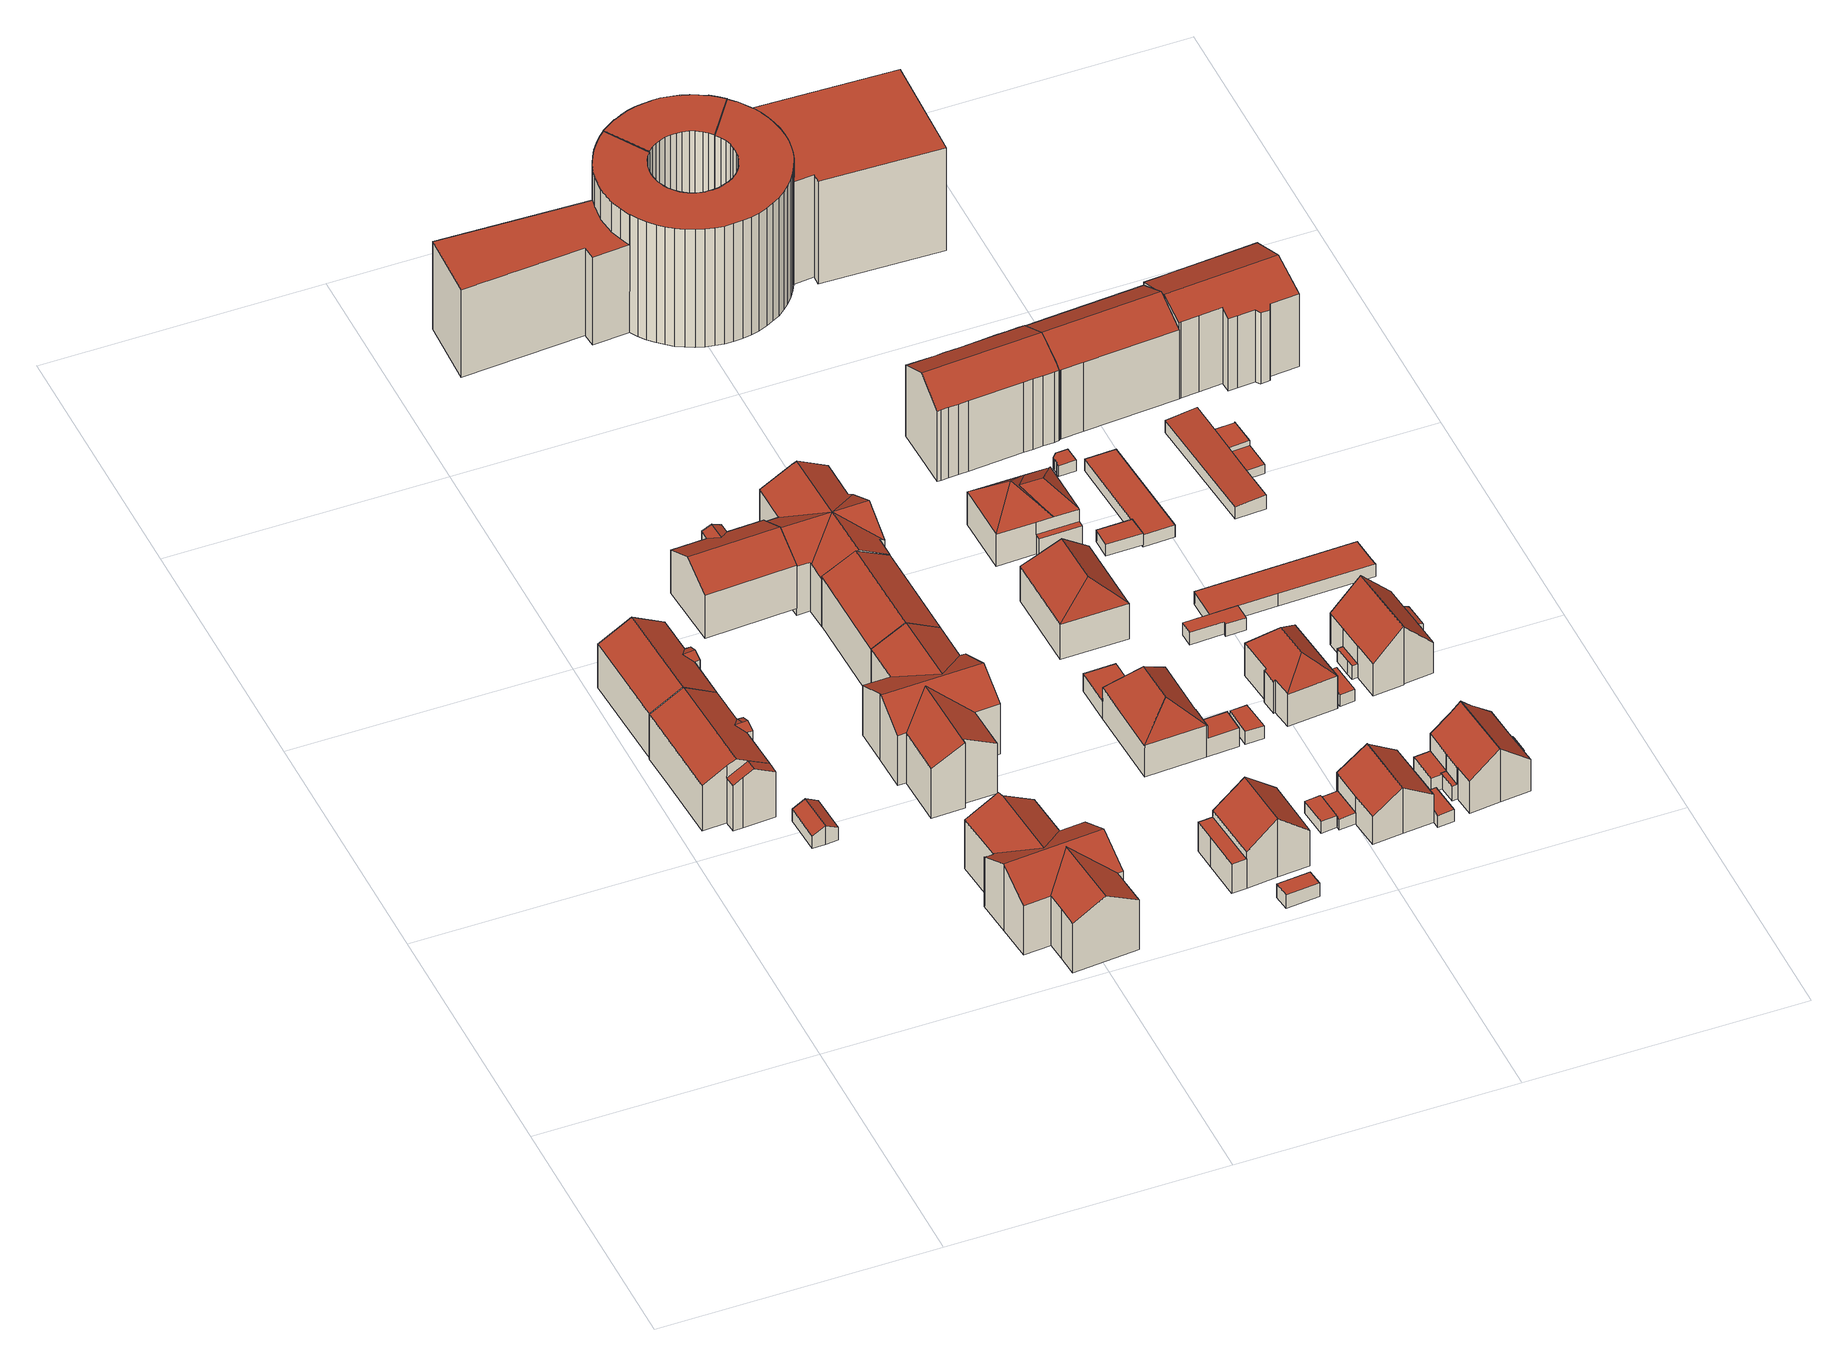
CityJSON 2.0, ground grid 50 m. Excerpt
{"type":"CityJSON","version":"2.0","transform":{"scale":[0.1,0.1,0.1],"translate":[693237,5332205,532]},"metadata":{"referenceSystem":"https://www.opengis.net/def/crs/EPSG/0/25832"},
"CityObjects":{
"building1":{"type":"Building","attributes":{"Gemeindeschluessel":"09162000","HoeheDach":"547.750","HoeheGrund":"534.750","Methode":"2000","NiedrigsteTraufeDesGebaeudes":"544.424","Geometrietyp2DReferenz":"3000","function":"31001_1000","roofType":"3100","measuredHeight":13,"storeysAboveGround":3},"geometry":[{"type":"MultiSurface","lod":"2","boundaries":[[[0,1,2,3,4]],[[5,6,2,1,7]],[[8,9,6,5]],[[6,9,10,3,2]],[[11,12,13,14]],[[15,16,11,14,8,5,7,1,0,17,18,19]],[[20,21,22,23]],[[24,13,12,25,26]],[[25,27,28,26]],[[29,30,20,23,31]],[[28,31,23,22,4,3,10]],[[31,15,19,29]],[[17,0,4,22]],[[28,10,9,24,26]],[[20,30,32,21]],[[8,14,13,24,9]],[[11,16,27,25,12]],[[16,15,31,28,27]],[[18,17,22,21,32]],[[19,18,32,30,29]]],"semantics":{"surfaces":[{"type":"WallSurface"},{"type":"RoofSurface"},{"type":"GroundSurface"}],"values":[0,0,0,1,0,2,1,1,1,1,1,0,0,0,1,0,0,0,0,0]}}]},
"building2":{"type":"Building","attributes":{"Gemeindeschluessel":"09162000","HoeheDach":"547.780","HoeheGrund":"535.220","Methode":"2000","NiedrigsteTraufeDesGebaeudes":"544.365","Geometrietyp2DReferenz":"3000","function":"31001_1000","roofType":"3100","measuredHeight":12.56,"storeysAboveGround":3},"geometry":[{"type":"MultiSurface","lod":"2","boundaries":[[[33,34,35,36]],[[37,38,33,36,39]],[[40,38,37,41,42]],[[43,44,45,46,34,33,38,40]],[[45,44,4,3,2]],[[47,48,42,41]],[[34,46,49,50,35]],[[47,41,37,39]],[[44,43,48,4]],[[46,45,2,49]],[[48,47,39,36,35,50,3,4]],[[48,43,40,42]],[[2,3,50,49]]],"semantics":{"surfaces":[{"type":"WallSurface"},{"type":"GroundSurface"},{"type":"RoofSurface"}],"values":[0,0,0,1,0,2,0,2,0,0,2,0,2]}}]},
"building3":{"type":"Building","attributes":{"Gemeindeschluessel":"09162000","HoeheDach":"538.201","HoeheGrund":"534.300","Methode":"2000","NiedrigsteTraufeDesGebaeudes":"536.870","Geometrietyp2DReferenz":"3000","function":"31001_2000","roofType":"3100","measuredHeight":3.9},"geometry":[{"type":"MultiSurface","lod":"2","boundaries":[[[51,52,53,54]],[[55,56,57,58]],[[59,60,56,55]],[[58,61,51,54,59,55]],[[53,52,62,57]],[[58,57,62,61]],[[60,53,57,56]],[[54,53,60,59]],[[61,62,52,51]]],"semantics":{"surfaces":[{"type":"WallSurface"},{"type":"GroundSurface"},{"type":"RoofSurface"}],"values":[0,0,0,1,2,0,2,0,0]}}]},
"building4":{"type":"Building","attributes":{"Gemeindeschluessel":"09162000","HoeheDach":"548.150","HoeheGrund":"533.933","Methode":"2000","NiedrigsteTraufeDesGebaeudes":"544.215","Geometrietyp2DReferenz":"3000","function":"31001_1000","roofType":"3100","measuredHeight":14.22,"storeysAboveGround":3},"geometry":[{"type":"MultiSurface","lod":"2","boundaries":[[[63,64,65,66,67,68,69,70,71,72,73,74,75,76,77,78,79,80,81]],[[82,83,84,85,86,87,88,89,90]],[[74,73,87,86,91]],[[72,88,87,73]],[[71,89,88,72]],[[67,92,93,68]],[[66,94,92,67]],[[95,82,90,96,97,98,99,100]],[[85,101,102,91,86]],[[103,104,105,100,99]],[[104,65,64,63,105]],[[103,99,98,93,92,94]],[[84,78,77,106]],[[63,81,95,100,105]],[[69,68,93,98,97]],[[66,65,104,103,94]],[[80,82,95,81]],[[79,78,84,83]],[[69,97,96,70]],[[79,83,82,80]],[[74,91,102,75]],[[75,102,101,76]],[[85,84,106,101]],[[77,76,101,106]],[[71,70,96,90,89]]],"semantics":{"surfaces":[{"type":"GroundSurface"},{"type":"RoofSurface"},{"type":"WallSurface"}],"values":[0,1,2,2,2,2,2,1,1,1,2,1,2,2,2,2,2,2,2,2,2,2,1,2,2]}}]},
"building5":{"type":"Building","attributes":{"Gemeindeschluessel":"09162000","HoeheDach":"547.740","HoeheGrund":"535.220","Methode":"2000","NiedrigsteTraufeDesGebaeudes":"544.381","Geometrietyp2DReferenz":"3000","function":"31001_1000","roofType":"3100","measuredHeight":12.52,"storeysAboveGround":3},"geometry":[{"type":"MultiSurface","lod":"2","boundaries":[[[107,108,109,110]],[[111,112,113,114,115]],[[116,117,118,115,114]],[[119,120,117,116,121,122,123]],[[109,119,123,110]],[[116,114,113,121]],[[108,124,120,119,109]],[[125,107,110,123,122]],[[107,125,126,112,111,127,124,108]],[[113,112,126,121]],[[124,127,118,117,120]],[[126,125,122,121]],[[118,127,111,115]]],"semantics":{"surfaces":[{"type":"WallSurface"},{"type":"RoofSurface"},{"type":"GroundSurface"}],"values":[0,0,1,1,1,1,0,0,2,0,0,0,0]}}]},
"building6":{"type":"Building","attributes":{"Gemeindeschluessel":"09162000","HoeheDach":"548.040","HoeheGrund":"533.790","Methode":"2000","NiedrigsteTraufeDesGebaeudes":"544.400","Geometrietyp2DReferenz":"3000","function":"31001_1000","roofType":"3100","measuredHeight":14.25,"storeysAboveGround":3},"geometry":[{"type":"MultiSurface","lod":"2","boundaries":[[[128,129,130,131]],[[132,133,134,135]],[[130,136,137,138,139,140,131]],[[141,142,143,144,139,138]],[[134,145,146,137,136]],[[147,148,149,150]],[[151,148,147,152,153]],[[154,152,147,150]],[[155,146,145,156]],[[157,128,131,140,158]],[[159,160,151,153]],[[146,155,161,137]],[[144,159,154,150,162,158,140,139]],[[157,158,162,163]],[[130,129,132,135]],[[141,161,155,156,133,132,129,128,157,163,149,148,151,160,143,142]],[[149,163,162,150]],[[143,160,159,144]],[[156,145,134,133]],[[154,159,153,152]],[[134,136,130,135]],[[161,141,138,137]]],"semantics":{"surfaces":[{"type":"WallSurface"},{"type":"RoofSurface"},{"type":"GroundSurface"}],"values":[0,0,1,0,1,0,0,1,0,0,0,0,1,0,0,2,0,0,0,1,1,0]}}]},
"building7":{"type":"Building","attributes":{"Gemeindeschluessel":"09162000","HoeheDach":"547.640","HoeheGrund":"533.810","Methode":"2000","NiedrigsteTraufeDesGebaeudes":"544.349","Geometrietyp2DReferenz":"3000","function":"31001_1000","roofType":"3100","measuredHeight":13.83,"storeysAboveGround":3},"geometry":[{"type":"MultiSurface","lod":"2","boundaries":[[[151,153,164,165,148]],[[164,166,167,165]],[[168,169,151,148]],[[168,167,166,170,169]],[[169,170,153,151]],[[148,165,167,168]],[[153,170,166,164]]],"semantics":{"surfaces":[{"type":"WallSurface"},{"type":"RoofSurface"},{"type":"GroundSurface"}],"values":[0,1,2,0,0,0,1]}}]},
"building8":{"type":"Building","attributes":{"Gemeindeschluessel":"09162000","HoeheDach":"547.600","HoeheGrund":"533.657","Methode":"2000","NiedrigsteTraufeDesGebaeudes":"543.919","Geometrietyp2DReferenz":"3000","function":"31001_1000","roofType":"3100","measuredHeight":13.94,"storeysAboveGround":3},"geometry":[{"type":"MultiSurface","lod":"2","boundaries":[[[171,172,173,174,175,176,177,178,179,180,181,182,183,184]],[[184,183,185,186]],[[187,188,189,190,191]],[[192,187,193,194]],[[180,179,195,191,190]],[[187,191,195,196,197]],[[176,175,198,199,200]],[[201,172,171,202]],[[182,203,185,183]],[[196,178,177,204,197]],[[189,181,180,190]],[[185,203,188,187]],[[199,198,205,193,187]],[[193,205,174,173,194]],[[182,181,189,188,203]],[[198,175,174,205]],[[199,187,197,204,200]],[[192,201,202,206,187]],[[206,186,185,187]],[[171,184,186,206,202]],[[178,196,195,179]],[[204,177,176,200]],[[173,172,201,192,194]]],"semantics":{"surfaces":[{"type":"GroundSurface"},{"type":"WallSurface"},{"type":"RoofSurface"}],"values":[0,1,2,2,1,2,1,1,1,1,1,2,2,1,1,1,2,2,2,1,1,1,1]}}]},
"building9":{"type":"Building","attributes":{"Gemeindeschluessel":"09162000","HoeheDach":"536.603","HoeheGrund":"533.720","Methode":"1000","NiedrigsteTraufeDesGebaeudes":"536.603","Geometrietyp2DReferenz":"3000","function":"31001_2000","roofType":"1000","measuredHeight":2.88},"geometry":[{"type":"MultiSurface","lod":"2","boundaries":[[[207,208,209,210]],[[211,212,208,207]],[[213,211,207,210]],[[210,209,214,213]],[[209,208,212,214]],[[213,214,212,211]]],"semantics":{"surfaces":[{"type":"WallSurface"},{"type":"GroundSurface"},{"type":"RoofSurface"}],"values":[0,0,1,0,2,0]}}]},
"building10":{"type":"Building","attributes":{"Gemeindeschluessel":"09162000","HoeheDach":"546.208","HoeheGrund":"533.749","Methode":"2000","NiedrigsteTraufeDesGebaeudes":"540.000","Geometrietyp2DReferenz":"3000","function":"31001_1000","roofType":"3100","measuredHeight":12.46,"storeysAboveGround":3},"geometry":[{"type":"MultiSurface","lod":"2","boundaries":[[[215,216,217,218]],[[219,220,221,222]],[[222,221,223,224]],[[224,223,218,225]],[[221,220,215,218,223]],[[226,227,228,229]],[[230,231,227,226,232]],[[233,225,218,217,234]],[[235,215,220,219]],[[233,234,229,236]],[[236,229,228,237]],[[216,232,226,229,234,217]],[[237,228,227,231]],[[230,235,219,222,224,225,233,236,237,231]],[[230,232,216,215,235]]],"semantics":{"surfaces":[{"type":"WallSurface"},{"type":"RoofSurface"},{"type":"GroundSurface"}],"values":[0,0,0,0,1,1,0,0,0,0,0,1,0,2,0]}}]},
"building11":{"type":"Building","attributes":{"Gemeindeschluessel":"09162000","HoeheDach":"557.680","HoeheGrund":"532.610","Methode":"2000","NiedrigsteTraufeDesGebaeudes":"551.330","Geometrietyp2DReferenz":"3000","function":"31001_9998","roofType":"1000","measuredHeight":25.07,"storeysAboveGround":7},"geometry":[{"type":"MultiSurface","lod":"2","boundaries":[[[238,239,240,241]],[[242,243,244,245,246,247]],[[248,249,250,251]],[[252,253,254,255]],[[256,257,258,259,260,261,262,245,244,263]],[[264,265,266,267]],[[262,268,246,245]],[[269,270,271,272]],[[258,273,274,259]],[[275,276,277,278]],[[279,280,281,282]],[[283,267,266,273,258,257]],[[284,285,286,287]],[[288,289,290,291]],[[292,256,263,293]],[[294,295,253,252]],[[296,297,298,299]],[[300,301,302,303]],[[304,305,306,307]],[[308,309,310,311]],[[312,313,314,315]],[[316,317,305,304]],[[318,319,320,321]],[[322,323,297,296]],[[299,298,324,325]],[[326,327,249,248]],[[261,328,268,262]],[[329,330,331,332]],[[333,334,335,336]],[[337,338,339,340]],[[341,342,280,279]],[[336,335,343,344]],[[290,289,345,346]],[[347,348,349,350]],[[351,352,276,275]],[[353,354,338,337]],[[355,356,238,241]],[[325,324,357,358]],[[359,360,361,362]],[[291,290,346,363,294,252,255,359,362,364,329,332,365,366,367,368,318,321,326,248,251,369,284,287,264,267,283,292,293,243,242,370,341,279,282,371,353,337,340,351,275,278,372,373,374,355,241,240,375,269,272,300,303,333,336,344,347,350,376,377,316,304,307,378,379,380,322,296,299,325,358,381,382,312,315,383,308,311,384]],[[282,281,385,371]],[[377,386,317,316]],[[372,387,388,373]],[[373,388,389,374]],[[293,263,244,243]],[[363,390,295,294]],[[375,391,270,269]],[[315,314,392,383]],[[283,257,256,292]],[[321,320,327,326]],[[364,393,330,329]],[[378,394,395,379]],[[381,396,397,382]],[[346,345,390,363]],[[260,398,328,261]],[[370,399,342,341]],[[376,400,386,377]],[[278,277,387,372]],[[362,361,393,364]],[[340,339,352,351]],[[287,286,265,264]],[[307,306,394,378]],[[272,271,301,300]],[[371,385,354,353]],[[380,401,323,322]],[[242,247,399,370]],[[366,402,403,367]],[[383,392,309,308]],[[239,391,375,240]],[[288,404,310,309,392,314,313,397,396,357,324,298,297,323,401,395,394,306,305,317,386,400,349,348,343,335,334,302,301,271,270,391,239,238,356,389,388,387,277,276,352,339,338,354,385,281,280,342,399,247,246,268,328,398,274,273,266,265,286,285,405,250,249,327,320,319,406,403,402,407,331,330,393,361,360,254,253,295,390,345,289]],[[350,349,400,376]],[[358,357,396,381]],[[367,403,406,368]],[[404,288,291,384]],[[303,302,334,333]],[[374,389,356,355]],[[259,274,398,260]],[[382,397,313,312]],[[365,407,402,366]],[[332,331,407,365]],[[344,343,348,347]],[[311,310,404,384]],[[251,250,405,369]],[[255,254,360,359]],[[368,406,319,318]],[[379,395,401,380]],[[369,405,285,284]]],"semantics":{"surfaces":[{"type":"WallSurface"},{"type":"RoofSurface"},{"type":"GroundSurface"}],"values":[0,0,0,0,1,0,0,0,0,0,0,0,0,0,0,0,0,0,0,0,0,0,0,0,0,0,0,0,0,0,0,0,0,0,0,0,0,0,0,2,0,0,0,0,0,0,0,0,0,0,0,0,0,0,0,0,0,0,0,0,0,0,0,0,0,0,0,0,0,1,0,0,0,0,0,0,0,0,0,0,0,0,0,0,0,0,0]}}]},
"building12":{"type":"Building","attributes":{"Gemeindeschluessel":"09162000","HoeheDach":"545.750","HoeheGrund":"533.800","Methode":"1000","NiedrigsteTraufeDesGebaeudes":"537.510","Geometrietyp2DReferenz":"3000","function":"31001_9998","roofType":"3200","measuredHeight":11.95,"storeysAboveGround":2},"geometry":[{"type":"MultiSurface","lod":"2","boundaries":[[[408,409,410,411,412,413]],[[414,415,416,417,418,419]],[[420,421,422,423,424,425]],[[426,427,428,429]],[[414,419,430,431]],[[432,412,411,433]],[[414,431,434,426,429,435,436,421,420,415]],[[437,438,408,413]],[[433,428,427,432]],[[420,425,416,415]],[[435,410,409,436]],[[434,431,430,437,413]],[[424,423,418,417]],[[430,419,438,437]],[[426,434,413,412,432,427]],[[421,436,409,422]],[[419,418,423,422,409,408,438]],[[435,429,428,433,411,410]],[[416,425,424,417]]],"semantics":{"surfaces":[{"type":"RoofSurface"},{"type":"WallSurface"},{"type":"GroundSurface"}],"values":[0,1,1,1,1,1,2,0,0,1,1,1,1,0,1,1,0,1,0]}}]},
"building13":{"type":"Building","attributes":{"Gemeindeschluessel":"09162000","HoeheDach":"536.200","HoeheGrund":"533.726","Methode":"2000","NiedrigsteTraufeDesGebaeudes":"536.200","Geometrietyp2DReferenz":"3000","function":"31001_2000","roofType":"1000","measuredHeight":2.47,"storeysAboveGround":1},"geometry":[{"type":"MultiSurface","lod":"2","boundaries":[[[439,440,441,442,443]],[[444,439,443,445]],[[446,440,439,444]],[[445,443,442,447]],[[444,445,447,448,446]],[[447,442,441,448]],[[448,441,440,446]]],"semantics":{"surfaces":[{"type":"RoofSurface"},{"type":"WallSurface"},{"type":"GroundSurface"}],"values":[0,1,1,1,2,1,1]}}]},
"building14":{"type":"Building","attributes":{"Gemeindeschluessel":"09162000","HoeheDach":"546.940","HoeheGrund":"533.620","Methode":"2000","NiedrigsteTraufeDesGebaeudes":"540.945","Geometrietyp2DReferenz":"3000","function":"31001_1000","roofType":"3200","measuredHeight":13.32,"storeysAboveGround":2},"geometry":[{"type":"MultiSurface","lod":"2","boundaries":[[[449,450,451]],[[452,453,454,455]],[[456,451,457,458]],[[456,458,452,455]],[[450,459,457,451]],[[449,454,453,460,459,450]],[[459,460,457]],[[456,455,454,449,451]],[[452,458,457,460,453]]],"semantics":{"surfaces":[{"type":"RoofSurface"},{"type":"WallSurface"},{"type":"GroundSurface"}],"values":[0,1,1,2,0,0,0,1,1]}}]},
"building15":{"type":"Building","attributes":{"Gemeindeschluessel":"09162000","HoeheDach":"536.052","HoeheGrund":"533.780","Methode":"1000","NiedrigsteTraufeDesGebaeudes":"536.052","Geometrietyp2DReferenz":"3000","function":"31001_2000","roofType":"1000","measuredHeight":2.27,"storeysAboveGround":1},"geometry":[{"type":"MultiSurface","lod":"2","boundaries":[[[461,462,463,464,465]],[[466,461,465,467]],[[468,464,463,469]],[[467,468,469,470,466]],[[467,465,464,468]],[[469,463,462,470]],[[470,462,461,466]]],"semantics":{"surfaces":[{"type":"RoofSurface"},{"type":"WallSurface"},{"type":"GroundSurface"}],"values":[0,1,1,2,1,1,1]}}]},
"building16":{"type":"Building","attributes":{"Gemeindeschluessel":"09162000","HoeheDach":"536.457","HoeheGrund":"533.810","Methode":"1000","NiedrigsteTraufeDesGebaeudes":"536.457","Geometrietyp2DReferenz":"3000","function":"31001_2000","roofType":"1000","measuredHeight":2.65},"geometry":[{"type":"MultiSurface","lod":"2","boundaries":[[[471,472,473,474]],[[472,471,475,476]],[[475,471,474,477]],[[472,476,478,473]],[[478,477,474,473]],[[476,475,477,478]]],"semantics":{"surfaces":[{"type":"WallSurface"},{"type":"RoofSurface"},{"type":"GroundSurface"}],"values":[0,1,0,0,2,0]}}]},
"building17":{"type":"Building","attributes":{"Gemeindeschluessel":"09162000","HoeheDach":"543.555","HoeheGrund":"533.780","Methode":"1000","NiedrigsteTraufeDesGebaeudes":"539.681","Geometrietyp2DReferenz":"3000","function":"31001_1000","roofType":"2100","measuredHeight":9.78,"storeysAboveGround":2},"geometry":[{"type":"MultiSurface","lod":"2","boundaries":[[[479,480,481,469]],[[482,483,484,485]],[[482,485,486,479,469,468]],[[468,487,483,482]],[[486,488,480,479]],[[485,484,488,486]],[[487,481,480,488,484,483]],[[469,481,487,468]]],"semantics":{"surfaces":[{"type":"WallSurface"},{"type":"GroundSurface"},{"type":"RoofSurface"}],"values":[0,0,1,0,0,0,2,0]}}]},
"building18":{"type":"Building","attributes":{"Gemeindeschluessel":"09162000","HoeheDach":"545.460","HoeheGrund":"533.570","Methode":"2000","NiedrigsteTraufeDesGebaeudes":"537.860","Geometrietyp2DReferenz":"3000","function":"31001_9998","roofType":"3500","measuredHeight":11.89,"storeysAboveGround":2},"geometry":[{"type":"MultiSurface","lod":"2","boundaries":[[[489,490,491,492,493]],[[491,494,495,496,492]],[[495,497,498,499,496]],[[500,496,499]],[[501,489,493,502,503]],[[490,494,491]],[[504,505,501,503]],[[506,507,508,509]],[[506,510,504,503,502,507]],[[509,508,499,498]],[[497,495,494,490,489,501,505,511]],[[507,502,493,500,508]],[[493,492,496,500]],[[500,499,508]],[[504,510,511,505]],[[510,506,509,498,497,511]]],"semantics":{"surfaces":[{"type":"RoofSurface"},{"type":"WallSurface"},{"type":"GroundSurface"}],"values":[0,0,1,0,1,0,0,1,1,1,1,0,0,0,1,2]}}]},
"building19":{"type":"Building","attributes":{"Gemeindeschluessel":"09162000","HoeheDach":"557.800","HoeheGrund":"532.576","Methode":"2000","NiedrigsteTraufeDesGebaeudes":"557.800","Geometrietyp2DReferenz":"3000","function":"31001_9998","roofType":"1000","measuredHeight":25.22},"geometry":[{"type":"MultiSurface","lod":"2","boundaries":[[[512,513,514,515]],[[516,517,518,519]],[[520,521,522,523]],[[524,525,526,527]],[[523,522,528,529]],[[530,531,517,516]],[[532,533,534,535]],[[536,537,521,520]],[[538,539,540,541]],[[542,543,544,545]],[[325,529,528,546]],[[547,548,549,550]],[[550,549,551,552]],[[552,551,531,530]],[[553,554,555,556]],[[557,558,559,560]],[[299,325,546,561]],[[353,562,533,532]],[[299,563,524,527,538,541,557,560,542,545,564,512,515,353,532,535,547,550,552,530,516,519,565,566,553,556,536,520,523,529,325]],[[542,560,559,543]],[[535,534,548,547]],[[514,513,567,544,543,559,558,540,539,526,525,568,561,546,528,522,521,537,555,554,569,570,518,517,531,551,549,548,534,533,562]],[[565,570,569,566]],[[353,515,514,562]],[[527,526,539,538]],[[556,555,537,536]],[[512,564,567,513]],[[566,569,554,553]],[[563,299,561,568]],[[545,544,567,564]],[[541,540,558,557]],[[519,518,570,565]],[[563,568,525,524]]],"semantics":{"surfaces":[{"type":"WallSurface"},{"type":"GroundSurface"},{"type":"RoofSurface"}],"values":[0,0,0,0,0,0,0,0,0,0,0,0,0,0,0,0,0,0,1,0,0,2,0,0,0,0,0,0,0,0,0,0,0]}}]},
"building20":{"type":"Building","attributes":{"Gemeindeschluessel":"09162000","HoeheDach":"543.523","HoeheGrund":"533.820","Methode":"1000","NiedrigsteTraufeDesGebaeudes":"539.733","Geometrietyp2DReferenz":"3000","function":"31001_1000","roofType":"2100","measuredHeight":9.7,"storeysAboveGround":2},"geometry":[{"type":"MultiSurface","lod":"2","boundaries":[[[571,572,573,574]],[[575,576,488,486]],[[486,488,577,485]],[[485,571,574,575,486]],[[485,577,572,571]],[[574,573,576,575]],[[488,576,573,572,577]]],"semantics":{"surfaces":[{"type":"WallSurface"},{"type":"GroundSurface"},{"type":"RoofSurface"}],"values":[0,0,0,1,0,0,2]}}]},
"building21":{"type":"Building","attributes":{"Gemeindeschluessel":"09162000","HoeheDach":"536.360","HoeheGrund":"533.930","Methode":"2000","NiedrigsteTraufeDesGebaeudes":"536.360","Geometrietyp2DReferenz":"3000","function":"31001_2000","roofType":"1000","measuredHeight":2.43},"geometry":[{"type":"MultiSurface","lod":"2","boundaries":[[[578,579,580,581]],[[582,578,581,583]],[[580,584,585,583,581]],[[586,587,585,584]],[[578,582,587,586,579]],[[587,582,583,585]],[[579,586,584,580]]],"semantics":{"surfaces":[{"type":"WallSurface"},{"type":"GroundSurface"},{"type":"RoofSurface"}],"values":[0,0,1,0,2,0,0]}}]},
"building22":{"type":"Building","attributes":{"Gemeindeschluessel":"09162000","HoeheDach":"537.000","HoeheGrund":"534.420","Methode":"2000","NiedrigsteTraufeDesGebaeudes":"537.000","Geometrietyp2DReferenz":"3000","function":"31001_2000","roofType":"1000","measuredHeight":2.58,"storeysAboveGround":1},"geometry":[{"type":"MultiSurface","lod":"2","boundaries":[[[588,589,590,591,592,593]],[[594,589,588,595]],[[596,592,591,597]],[[597,591,590,598]],[[599,596,597,598,594,595]],[[595,588,593,599]],[[598,590,589,594]],[[599,593,592,596]]],"semantics":{"surfaces":[{"type":"RoofSurface"},{"type":"WallSurface"},{"type":"GroundSurface"}],"values":[0,1,1,1,2,1,1,1]}}]},
"building23":{"type":"Building","attributes":{"Gemeindeschluessel":"09162000","HoeheDach":"545.000","HoeheGrund":"533.850","Methode":"2000","NiedrigsteTraufeDesGebaeudes":"540.549","Geometrietyp2DReferenz":"3000","function":"31001_1000","roofType":"3200","measuredHeight":11.15,"storeysAboveGround":2},"geometry":[{"type":"MultiSurface","lod":"2","boundaries":[[[600,601,602,603,604]],[[605,606,607,608]],[[609,610,611,612]],[[609,600,604,613,610]],[[614,615,616,617,618]],[[606,605,614,618]],[[619,611,610,613,620]],[[616,611,619,617]],[[603,620,613,604]],[[602,601,608,607]],[[612,611,616,615]],[[614,605,608,601,600,609,612,615]],[[606,618,617,619,620,603,602,607]]],"semantics":{"surfaces":[{"type":"WallSurface"},{"type":"RoofSurface"},{"type":"GroundSurface"}],"values":[0,0,0,0,0,0,1,1,1,0,0,2,1]}}]},
"building24":{"type":"Building","attributes":{"Gemeindeschluessel":"09162000","HoeheDach":"551.700","HoeheGrund":"533.381","Methode":"2000","NiedrigsteTraufeDesGebaeudes":"548.421","Geometrietyp2DReferenz":"3000","function":"31001_1000","roofType":"3100","measuredHeight":18.32,"storeysAboveGround":6},"geometry":[{"type":"MultiSurface","lod":"2","boundaries":[[[621,622,623,624]],[[625,626,627,628]],[[629,630,631,632]],[[633,634,635,636]],[[637,638,639,640]],[[635,641,642,636]],[[643,644,645,646]],[[647,648,649,650]],[[651,652,648,647]],[[653,654,622,621]],[[655,656,652,651]],[[657,658,659,660]],[[624,623,644,643]],[[632,631,654,653]],[[634,633,661,662]],[[640,639,656,655]],[[663,664,662,661]],[[633,636,665,666,645,644,623,622,654,631,630,663,661]],[[628,627,638,637]],[[660,659,626,625]],[[664,663,630,629]],[[650,649,642,641]],[[646,645,666,667]],[[665,636,642,649,648,652,656,639,638,627,626,659,658]],[[665,658,657,668,667,666]],[[664,629,632,653,621,624,643,646,667,668,657,660,625,628,637,640,655,651,647,650,641,635,634,662]]],"semantics":{"surfaces":[{"type":"WallSurface"},{"type":"RoofSurface"},{"type":"GroundSurface"}],"values":[0,0,0,0,0,0,0,0,0,0,0,0,0,0,0,0,0,1,0,0,0,0,0,1,0,2]}}]},
"building25":{"type":"Building","attributes":{"Gemeindeschluessel":"09162000","HoeheDach":"536.576","HoeheGrund":"534.140","Methode":"1000","NiedrigsteTraufeDesGebaeudes":"536.576","Geometrietyp2DReferenz":"3000","function":"31001_2000","roofType":"1000","measuredHeight":2.44},"geometry":[{"type":"MultiSurface","lod":"2","boundaries":[[[669,670,671,672]],[[673,674,670,669]],[[675,676,674,673]],[[676,671,670,674]],[[676,675,672,671]],[[672,675,673,669]]],"semantics":{"surfaces":[{"type":"WallSurface"},{"type":"RoofSurface"},{"type":"GroundSurface"}],"values":[0,0,0,1,0,2]}}]},
"building26":{"type":"Building","attributes":{"Gemeindeschluessel":"09162000","HoeheDach":"537.000","HoeheGrund":"533.902","Methode":"2000","NiedrigsteTraufeDesGebaeudes":"537.000","Geometrietyp2DReferenz":"3000","function":"31001_2000","roofType":"1000","measuredHeight":3.1,"storeysAboveGround":1},"geometry":[{"type":"MultiSurface","lod":"2","boundaries":[[[677,678,679,680]],[[681,682,683,684]],[[685,686,678,677]],[[686,687,683,682,679,678]],[[677,680,681,684,688,685]],[[688,687,686,685]],[[684,683,687,688]],[[680,679,682,681]]],"semantics":{"surfaces":[{"type":"WallSurface"},{"type":"RoofSurface"},{"type":"GroundSurface"}],"values":[0,0,0,1,2,0,0,0]}}]},
"building27":{"type":"Building","attributes":{"Gemeindeschluessel":"09162000","HoeheDach":"536.200","HoeheGrund":"533.804","Methode":"2000","NiedrigsteTraufeDesGebaeudes":"536.200","Geometrietyp2DReferenz":"3000","function":"31001_1000","roofType":"1000","measuredHeight":2.4,"storeysAboveGround":1},"geometry":[{"type":"MultiSurface","lod":"2","boundaries":[[[689,690,691,692]],[[693,694,689,692]],[[691,690,695,696]],[[693,696,695,694]],[[692,691,696,693]],[[694,695,690,689]]],"semantics":{"surfaces":[{"type":"WallSurface"},{"type":"GroundSurface"},{"type":"RoofSurface"}],"values":[0,1,2,0,0,0]}}]},
"building28":{"type":"Building","attributes":{"Gemeindeschluessel":"09162000","HoeheDach":"535.600","HoeheGrund":"533.304","Methode":"2000","NiedrigsteTraufeDesGebaeudes":"535.600","Geometrietyp2DReferenz":"3000","function":"31001_2000","roofType":"1000","measuredHeight":2.3,"storeysAboveGround":1},"geometry":[{"type":"MultiSurface","lod":"2","boundaries":[[[697,698,699,700,701,702,703,704,705]],[[706,705,704,707]],[[708,702,701,709]],[[706,707,710,708,709,711,712,713,714]],[[710,703,702,708]],[[707,704,703,710]],[[713,698,697,714]],[[714,697,705,706]],[[709,701,700,711]],[[711,700,699,712]],[[712,699,698,713]]],"semantics":{"surfaces":[{"type":"RoofSurface"},{"type":"WallSurface"},{"type":"GroundSurface"}],"values":[0,1,1,2,1,1,1,1,1,1,1]}}]},
"building29":{"type":"Building","attributes":{"Gemeindeschluessel":"09162000","HoeheDach":"545.159","HoeheGrund":"533.932","Methode":"2000","NiedrigsteTraufeDesGebaeudes":"537.000","Geometrietyp2DReferenz":"3000","function":"31001_1000","roofType":"2100","measuredHeight":11.23,"storeysAboveGround":2},"geometry":[{"type":"MultiSurface","lod":"2","boundaries":[[[680,715,716,717]],[[717,716,718,719]],[[681,720,715,680]],[[721,722,723,724,725,726]],[[684,681,680,717,719,727,728,721,726,688]],[[724,723,720,682]],[[726,725,687,688]],[[719,718,729,727]],[[727,729,730,728]],[[720,723,722,730,729,718,716,715]],[[687,725,724,682,683]],[[684,683,682,720,681]],[[728,730,722,721]],[[688,687,683,684]]],"semantics":{"surfaces":[{"type":"WallSurface"},{"type":"GroundSurface"},{"type":"RoofSurface"}],"values":[0,0,0,0,1,0,0,0,0,2,2,0,0,0]}}]},
"building30":{"type":"Building","attributes":{"Gemeindeschluessel":"09162000","HoeheDach":"536.181","HoeheGrund":"533.670","Methode":"1000","NiedrigsteTraufeDesGebaeudes":"536.181","Geometrietyp2DReferenz":"3000","function":"31001_2000","roofType":"1000","measuredHeight":2.51},"geometry":[{"type":"MultiSurface","lod":"2","boundaries":[[[731,732,733,734]],[[735,736,737,738]],[[731,734,737,736,739]],[[740,739,736,735]],[[739,740,732,731]],[[733,732,740,735,738]],[[734,733,738,737]]],"semantics":{"surfaces":[{"type":"WallSurface"},{"type":"GroundSurface"},{"type":"RoofSurface"}],"values":[0,0,1,0,0,2,0]}}]},
"building31":{"type":"Building","attributes":{"Gemeindeschluessel":"09162000","HoeheDach":"545.158","HoeheGrund":"533.861","Methode":"2000","NiedrigsteTraufeDesGebaeudes":"539.100","Geometrietyp2DReferenz":"3000","function":"31001_1000","roofType":"2100","measuredHeight":11.3,"storeysAboveGround":2},"geometry":[{"type":"MultiSurface","lod":"2","boundaries":[[[741,742,743,744]],[[745,746,747,748,749]],[[719,718,750,751]],[[752,746,753,750,718,729,754]],[[755,756,752,754,757]],[[751,750,753,758]],[[756,743,742,748,747]],[[749,748,742,741]],[[745,749,741,744,755,757,727,719,751,758]],[[757,754,729,727]],[[758,753,746,745]],[[747,746,752,756]],[[744,743,756,755]],[[727,729,718,719]]],"semantics":{"surfaces":[{"type":"WallSurface"},{"type":"RoofSurface"},{"type":"GroundSurface"}],"values":[0,0,0,1,0,0,1,0,2,0,0,0,0,0]}}]},
"building32":{"type":"Building","attributes":{"Gemeindeschluessel":"09162000","HoeheDach":"546.269","HoeheGrund":"533.840","Methode":"2000","NiedrigsteTraufeDesGebaeudes":"536.600","Geometrietyp2DReferenz":"3000","function":"31001_1000","roofType":"2100","measuredHeight":12.43,"storeysAboveGround":2},"geometry":[{"type":"MultiSurface","lod":"2","boundaries":[[[759,760,761,762]],[[763,764,765,766]],[[762,761,767,764,763]],[[761,760,768,769,770,767]],[[771,772,773,774]],[[775,769,768,776]],[[774,773,777,778]],[[766,765,772,771]],[[772,765,764,777,773]],[[778,777,770,769,775]],[[764,767,770,777]],[[762,763,766,771,774,778,775,776,759]],[[776,768,760,759]]],"semantics":{"surfaces":[{"type":"WallSurface"},{"type":"RoofSurface"},{"type":"GroundSurface"}],"values":[0,0,0,1,0,0,0,0,1,0,0,2,0]}}]},
"building33":{"type":"Building","attributes":{"Gemeindeschluessel":"09162000","HoeheDach":"536.861","HoeheGrund":"534.280","Methode":"1000","NiedrigsteTraufeDesGebaeudes":"536.861","Geometrietyp2DReferenz":"3000","function":"31001_2000","roofType":"1000","measuredHeight":2.58},"geometry":[{"type":"MultiSurface","lod":"2","boundaries":[[[779,780,781,782]],[[783,784,785,786]],[[782,781,784,783]],[[787,788,785,784,781,780]],[[786,785,788,789]],[[789,790,779,782,783,786]],[[790,787,780,779]],[[787,790,789,788]]],"semantics":{"surfaces":[{"type":"WallSurface"},{"type":"RoofSurface"},{"type":"GroundSurface"}],"values":[0,0,0,1,0,2,0,0]}}]},
"building34":{"type":"Building","attributes":{"Gemeindeschluessel":"09162000","HoeheDach":"554.363","HoeheGrund":"532.610","Methode":"1000","NiedrigsteTraufeDesGebaeudes":"554.363","Geometrietyp2DReferenz":"3000","function":"31001_9998","roofType":"1000","measuredHeight":21.75,"storeysAboveGround":6},"geometry":[{"type":"MultiSurface","lod":"2","boundaries":[[[384,791,792,311]],[[290,793,794,291]],[[795,796,797,798]],[[382,799,800,381]],[[795,801,802,796]],[[382,312,803,799]],[[383,804,805,315]],[[315,805,803,312]],[[383,308,806,804]],[[346,807,793,290]],[[358,381,800,808]],[[358,808,809,325]],[[291,794,791,384]],[[800,799,803,805,804,806,792,791,794,793,807,810,797,796,802,811,809,808]],[[363,810,807,346]],[[798,797,810,363]],[[311,792,806,308]],[[812,811,802,801]],[[812,325,809,811]],[[795,798,363,346,290,291,384,311,308,383,315,312,382,381,358,325,812,801]]],"semantics":{"surfaces":[{"type":"WallSurface"},{"type":"RoofSurface"},{"type":"GroundSurface"}],"values":[0,0,0,0,0,0,0,0,0,0,0,0,0,1,0,0,0,0,0,2]}}]},
"building35":{"type":"Building","attributes":{"Gemeindeschluessel":"09162000","HoeheDach":"546.248","HoeheGrund":"533.960","Methode":"1000","NiedrigsteTraufeDesGebaeudes":"540.021","Geometrietyp2DReferenz":"3000","function":"31001_1000","roofType":"2100","measuredHeight":12.29,"storeysAboveGround":2},"geometry":[{"type":"MultiSurface","lod":"2","boundaries":[[[813,814,815,816]],[[817,818,814,813]],[[819,818,820,768,821,822]],[[816,815,823,824]],[[825,819,822,826]],[[826,822,821,827]],[[828,820,818,817]],[[827,821,768,829]],[[829,768,820,828]],[[824,823,819,825]],[[819,823,815,814,818]],[[828,817,813,816,824,825,826,827,829]]],"semantics":{"surfaces":[{"type":"WallSurface"},{"type":"RoofSurface"},{"type":"GroundSurface"}],"values":[0,0,1,0,0,0,0,0,0,0,1,2]}}]},
"building36":{"type":"Building","attributes":{"Gemeindeschluessel":"09162000","HoeheDach":"551.700","HoeheGrund":"533.563","Methode":"2000","NiedrigsteTraufeDesGebaeudes":"548.328","Geometrietyp2DReferenz":"3000","function":"31001_1000","roofType":"3100","measuredHeight":18.14,"storeysAboveGround":5},"geometry":[{"type":"MultiSurface","lod":"2","boundaries":[[[830,831,832,833,834,835,836,837,838,839]],[[833,840,841,834]],[[842,830,839,843]],[[636,844,832,831,845]],[[836,835,846,847,848]],[[842,843,849,850,848,847,636,845]],[[834,841,846,835]],[[830,842,845,831]],[[837,850,849,838]],[[838,849,843,839]],[[636,847,846,841,840,844]],[[832,844,840,833]],[[836,848,850,837]]],"semantics":{"surfaces":[{"type":"GroundSurface"},{"type":"WallSurface"},{"type":"RoofSurface"}],"values":[0,1,1,1,1,2,1,1,1,1,2,1,1]}}]},
"building37":{"type":"Building","attributes":{"Gemeindeschluessel":"09162000","HoeheDach":"536.597","HoeheGrund":"533.560","Methode":"2000","NiedrigsteTraufeDesGebaeudes":"536.216","Geometrietyp2DReferenz":"3000","function":"31001_2000","roofType":"1000","measuredHeight":3.04},"geometry":[{"type":"MultiSurface","lod":"2","boundaries":[[[851,852,853,854,855,856,857]],[[858,859,852,851]],[[858,860,861,862,863,864,859]],[[863,854,853,864]],[[859,864,853,852]],[[860,858,851,857]],[[862,855,854,863]],[[861,860,857,856]],[[861,856,855,862]]],"semantics":{"surfaces":[{"type":"RoofSurface"},{"type":"WallSurface"},{"type":"GroundSurface"}],"values":[0,1,2,1,1,1,1,1,1]}}]},
"building38":{"type":"Building","attributes":{"Gemeindeschluessel":"09162000","HoeheDach":"535.200","HoeheGrund":"532.510","Methode":"2000","NiedrigsteTraufeDesGebaeudes":"535.200","Geometrietyp2DReferenz":"3000","function":"51009_1610","roofType":"1000","measuredHeight":2.69},"geometry":[{"type":"MultiSurface","lod":"2","boundaries":[[[865,866,867,868,869]],[[870,871,872,873,874]],[[870,866,865,871]],[[868,873,872,869]],[[866,870,874,867]],[[869,872,871,865]],[[867,874,873,868]]],"semantics":{"surfaces":[{"type":"GroundSurface"},{"type":"RoofSurface"},{"type":"WallSurface"}],"values":[0,1,2,2,2,2,2]}}]},
"building39":{"type":"Building","attributes":{"Gemeindeschluessel":"09162000","HoeheDach":"536.520","HoeheGrund":"533.640","Methode":"2000","NiedrigsteTraufeDesGebaeudes":"535.500","Geometrietyp2DReferenz":"3000","function":"31001_2000","roofType":"1000","measuredHeight":2.88},"geometry":[{"type":"MultiSurface","lod":"2","boundaries":[[[875,876,877,863]],[[877,876,878,879]],[[880,881,882,878,876,875]],[[863,877,879,883,884,862]],[[885,886,881,880]],[[883,882,881,886,884]],[[880,875,863,862,885]],[[878,882,883,879]],[[862,884,886,885]]],"semantics":{"surfaces":[{"type":"WallSurface"},{"type":"RoofSurface"},{"type":"GroundSurface"}],"values":[0,1,0,0,0,1,2,0,0]}}]},
"building40":{"type":"Building","attributes":{"Gemeindeschluessel":"09162000","HoeheDach":"551.914","HoeheGrund":"533.580","Methode":"1000","NiedrigsteTraufeDesGebaeudes":"548.663","Geometrietyp2DReferenz":"3000","function":"31001_1000","roofType":"3100","measuredHeight":18.33,"storeysAboveGround":5},"geometry":[{"type":"MultiSurface","lod":"2","boundaries":[[[887,888,889,890]],[[891,892,893,894]],[[895,896,897,889,888,898]],[[899,900,901,902]],[[835,898,888,887]],[[903,904,905,906]],[[907,908,909,910]],[[911,893,892,896,895,912,909,908,913,901,900,903,906]],[[914,911,906,905]],[[914,905,904,899,902,915,907,910,836,835,887,890,916,891,894]],[[911,914,894,893]],[[902,901,913,915]],[[904,903,900,899]],[[890,889,897,916]],[[915,913,908,907]],[[891,916,897,896,892]],[[910,909,912,836]],[[835,836,912,895,898]]],"semantics":{"surfaces":[{"type":"WallSurface"},{"type":"RoofSurface"},{"type":"GroundSurface"}],"values":[0,0,1,0,0,0,0,1,0,2,0,0,0,0,0,0,0,0]}}]}
},
"vertices":[
[136,737,28],[17,731,28],[17,731,124],[77,734,158],[136,737,124],[27,541,28],[27,541,124],[21,658,28],[71,543,28],[71,543,149],[87,544,158],[89,522,28],[89,522,134],[72,521,124],[72,521,28],[142,630,28],[148,525,28],[140,665,28],[151,665,28],[153,630,28],[142,647,131],[141,665,124],[140,665,124],[129,647,131],[71,543,124],[110,523,145],[109,545,145],[148,525,124],[147,548,124],[153,630,124],[152,648,131],[142,630,124],[151,665,124],
[130,852,32],[126,924,32],[126,924,124],[130,852,124],[141,853,124],[141,853,32],[130,853,124],[142,818,32],[141,836,131],[142,818,124],[132,817,32],[136,737,32],[17,731,32],[7,917,32],[119,834,131],[132,817,124],[7,917,124],[67,920,158],
[220,441,23],[220,441,49],[197,439,62],[197,439,23],[170,511,23],[170,511,49],[193,512,62],[193,512,23],[174,438,23],[174,438,49],[216,513,23],[216,513,49],
[553,91,19],[556,58,19],[559,17,19],[440,7,19],[437,47,19],[434,81,19],[385,77,19],[379,141,19],[373,208,19],[381,208,19],[389,208,19],[380,304,19],[440,308,19],[442,298,19],[500,303,19],[508,220,19],[553,222,19],[558,157,19],[563,91,19],[558,157,161],[553,222,124],[508,220,123],[454,157,157],[389,212,123],[389,208,125],[381,208,124],[373,208,124],[379,143,161],[380,304,122],[437,47,123],[434,81,123],[440,7,123],[563,91,123],[379,141,160],[385,77,123],[433,81,123],[488,145,158],[554,91,123],[442,298,157],[440,308,156],[500,12,158],[559,17,124],[553,91,123],[500,303,124],
[210,957,32],[372,966,32],[372,966,124],[210,957,124],[300,1102,32],[265,1100,32],[265,1100,124],[283,1101,132],[300,1102,124],[285,1066,132],[302,1083,124],[301,1083,124],[369,1026,157],[366,1086,124],[266,1081,124],[202,1078,124],[206,1018,157],[366,1086,32],[202,1078,32],[266,1081,32],[301,1083,32],
[360,528,18],[375,529,18],[375,529,124],[360,528,124],[378,435,18],[438,437,18],[438,437,157],[378,435,124],[433,588,157],[495,532,124],[540,534,124],[538,597,160],[358,591,160],[540,534,18],[538,600,18],[536,666,18],[536,666,124],[438,447,157],[498,449,124],[403,736,124],[403,736,18],[405,662,18],[405,662,124],[524,740,18],[463,738,157],[524,740,124],[468,602,157],[498,449,18],[438,447,18],[358,595,18],[358,595,159],[526,666,124],[526,666,18],[495,532,18],[356,661,124],[356,661,18],
[463,738,156],[403,736,123],[458,928,156],[398,926,124],[398,926,18],[518,930,18],[518,930,124],
[517,970,17],[518,930,17],[398,926,17],[396,967,17],[372,966,17],[366,1086,17],[393,1087,17],[391,1160,17],[451,1162,17],[511,1164,17],[513,1090,17],[523,1090,17],[525,1030,17],[526,970,17],[525,1030,156],[526,970,121],[460,1028,156],[522,1090,120],[513,1090,125],[511,1164,125],[456,1162,156],[463,928,156],[397,964,119],[398,926,119],[451,1162,153],[391,1160,119],[393,1087,119],[372,966,121],[369,1025,156],[366,1086,120],[518,930,125],[517,970,125],[523,1090,120],[393,1087,120],[396,967,121],[524,970,121],
[873,22,17],[873,22,46],[813,17,46],[813,17,17],[870,52,17],[870,52,46],[810,47,17],[810,47,46],
[774,85,80],[774,85,94],[764,199,94],[764,199,80],[747,83,18],[747,83,80],[741,154,80],[741,154,18],[738,197,80],[738,197,18],[764,199,18],[831,90,142],[887,94,94],[878,208,95],[821,203,142],[830,90,18],[887,94,18],[830,90,142],[788,201,18],[788,201,114],[774,85,18],[821,203,18],[878,208,18],
[479,1738,257],[486,1730,257],[486,1730,6],[479,1738,6],[386,1824,6],[113,1833,6],[113,1833,193],[385,1824,193],[385,1824,257],[386,1824,257],[465,1636,6],[465,1636,257],[451,1644,257],[451,1644,6],[666,1679,6],[666,1679,257],[656,1667,257],[656,1667,6],[330,1724,193],[332,1698,193],[397,1702,193],[390,1721,193],[383,1742,193],[379,1775,193],[382,1807,193],[109,1709,193],[406,1689,6],[406,1689,257],[398,1703,257],[398,1703,6],[382,1807,257],[502,1716,6],[502,1716,257],[512,1711,257],[512,1711,6],[397,1702,257],[390,1721,257],[470,1800,6],[470,1800,257],[468,1789,257],[468,1789,6],[406,1867,6],[406,1867,257],[416,1880,257],[416,1880,6],[332,1698,6],[427,1664,6],[427,1664,257],[416,1676,257],[416,1676,6],[698,1751,257],[695,1736,257],[695,1736,6],[698,1751,6],[330,1724,6],[109,1709,6],[675,1692,6],[675,1692,257],[603,1815,6],[603,1815,257],[597,1824,257],[597,1824,6],[522,1708,6],[522,1708,257],[532,1706,257],[532,1706,6],[608,1753,6],[608,1753,257],[611,1763,257],[611,1763,6],[699,1799,6],[699,1799,257],[700,1783,257],[700,1783,6],[686,1845,6],[686,1845,257],[692,1830,257],[692,1830,6],[604,1743,6],[604,1743,257],[510,1621,6],[510,1621,257],[495,1624,257],[495,1624,6],[608,1806,6],[608,1806,257],[649,1896,257],[649,1896,6],[480,1629,6],[480,1629,257],[379,1775,257],[604,1631,6],[604,1631,257],[589,1625,257],[589,1625,6],[543,1706,6],[543,1706,257],[554,1707,257],[554,1707,6],[486,1827,6],[486,1827,257],[479,1819,257],[479,1819,6],[398,1853,6],[398,1853,257],[564,1710,257],[564,1710,6],[690,1721,257],[690,1721,6],[574,1714,6],[574,1714,257],[583,1719,257],[583,1719,6],[474,1810,6],[474,1810,257],[438,1903,6],[438,1903,257],[474,1747,6],[474,1747,257],[660,1885,257],[660,1885,6],[644,1656,6],[644,1656,257],[632,1646,257],[632,1646,6],[683,1706,6],[618,1638,6],[573,1621,6],[558,1619,6],[542,1618,6],[526,1618,6],[439,1654,6],[391,1839,6],[426,1892,6],[467,1778,6],[468,1768,6],[470,1757,6],[493,1722,6],[591,1726,6],[598,1734,6],[613,1774,6],[612,1785,6],[611,1795,6],[670,1872,6],[679,1859,6],[696,1815,6],[700,1767,6],[426,1892,257],[598,1734,257],[467,1778,257],[468,1768,257],[470,1757,257],[683,1706,257],[493,1722,257],[696,1815,257],[618,1638,257],[613,1774,257],[612,1785,257],[670,1872,257],[679,1859,257],[383,1742,257],[391,1839,257],[591,1726,257],[611,1795,257],[558,1619,257],[542,1618,257],[700,1767,257],[439,1654,257],[526,1618,257],[573,1621,257],
[779,513,138],[833,552,85],[780,550,85],[780,550,84],[722,547,84],[722,547,85],[839,398,18],[896,401,18],[896,401,57],[840,398,57],[840,398,84],[839,398,85],[894,445,18],[837,442,18],[837,442,85],[838,442,84],[838,442,57],[894,445,57],[720,620,18],[720,620,55],[777,622,55],[777,622,18],[729,393,85],[729,393,18],[722,547,55],[780,550,55],[722,547,18],[780,550,18],[833,552,18],[728,393,86],[782,432,138],
[935,160,42],[963,163,42],[959,215,42],[958,218,42],[930,215,42],[935,160,17],[930,215,17],[963,163,17],[958,218,17],[959,215,17],
[837,708,91],[777,734,149],[717,706,90],[833,861,16],[833,861,89],[837,708,90],[837,708,16],[717,706,16],[713,859,90],[713,859,16],[774,833,149],[832,861,90],
[964,163,41],[964,155,41],[994,158,41],[988,218,41],[959,215,41],[964,163,18],[959,215,18],[988,218,18],[994,158,18],[964,155,18],
[940,403,45],[907,402,45],[907,402,18],[940,403,18],[934,459,45],[904,457,45],[934,459,18],[904,457,18],
[999,102,18],[999,102,77],[994,158,77],[988,222,18],[988,222,77],[1043,227,116],[1043,227,18],[1054,108,18],[988,218,77],[1054,108,115],
[855,953,84],[855,954,85],[816,1008,120],[774,1007,120],[811,952,84],[852,1063,85],[852,1064,84],[807,1063,84],[852,1064,16],[707,1060,16],[707,1060,85],[759,1006,135],[855,953,59],[780,951,84],[780,951,59],[780,939,59],[855,941,59],[780,952,16],[780,952,84],[710,950,84],[710,950,16],[780,939,16],[855,941,16],
[493,1835,6],[493,1835,258],[486,1828,258],[486,1828,6],[522,1938,6],[522,1938,258],[537,1939,258],[537,1939,6],[622,1916,6],[622,1916,258],[625,1915,258],[625,1915,6],[582,1838,6],[582,1838,258],[572,1844,258],[572,1844,6],[637,1906,258],[637,1906,6],[507,1936,6],[507,1936,258],[451,1912,6],[451,1912,258],[464,1920,258],[464,1920,6],[611,1922,6],[611,1922,258],[563,1848,6],[563,1848,258],[552,1850,258],[552,1850,6],[521,1849,6],[521,1849,258],[511,1845,258],[511,1845,6],[649,1896,258],[467,1921,6],[467,1921,258],[478,1926,258],[478,1926,6],[492,1932,258],[492,1932,6],[583,1933,6],[583,1933,258],[598,1928,258],[598,1928,6],[542,1851,6],[542,1851,258],[532,1851,258],[532,1851,6],[597,1824,258],[438,1903,258],[590,1832,6],[502,1841,6],[552,1939,6],[568,1936,6],[502,1841,258],[590,1832,258],[568,1936,258],[552,1939,258],
[1097,233,18],[1097,233,78],[1105,158,77],[1105,158,18],[1109,113,18],[1109,113,77],[1043,227,115],
[1109,113,44],[1105,158,44],[1105,158,19],[1109,113,19],[1110,98,44],[1110,98,19],[1134,161,19],[1140,101,19],[1134,161,44],[1140,101,44],
[916,649,50],[977,651,50],[977,645,50],[1013,646,50],[1012,678,50],[915,675,50],[977,651,24],[916,649,24],[1012,678,24],[1013,646,24],[977,645,24],[915,675,24],
[970,552,19],[977,482,19],[977,482,88],[970,551,89],[970,552,88],[977,451,19],[977,451,85],[974,482,86],[974,482,19],[1061,561,19],[1061,561,88],[1075,422,88],[1075,422,19],[1060,561,88],[980,452,19],[985,413,19],[985,413,88],[985,413,89],[980,452,88],[1026,453,130],[1019,521,130],
[759,1178,14],[759,1178,164],[742,1177,164],[742,1177,14],[753,1298,14],[753,1298,164],[770,1300,164],[770,1300,14],[892,1187,14],[892,1187,164],[875,1186,164],[875,1186,14],[921,1201,171],[921,1201,14],[917,1249,14],[917,1249,197],[798,1301,14],[798,1301,164],[844,1305,164],[844,1305,14],[913,1309,14],[913,1309,164],[724,1176,14],[724,1176,164],[711,1175,164],[711,1175,14],[878,1307,14],[878,1307,164],[903,1309,164],[903,1309,14],[877,1307,14],[877,1307,164],[857,1185,14],[857,1185,164],[861,1306,14],[861,1306,164],[701,1295,14],[701,1295,165],[736,1297,164],[736,1297,14],[921,1189,164],[921,1189,14],[913,1188,164],[913,1188,14],[703,1235,197],[704,1175,164],[704,1175,14],[703,1235,14],
[943,900,21],[943,900,46],[878,899,46],[878,899,21],[940,938,21],[940,938,46],[878,937,21],[878,937,46],
[1127,236,19],[1127,236,50],[1157,239,50],[1157,239,19],[1162,185,19],[1162,185,50],[1152,184,50],[1152,184,19],[1133,178,19],[1133,178,50],[1153,180,50],[1153,180,19],
[1108,429,18],[1108,429,42],[1081,426,42],[1081,426,18],[1075,486,18],[1102,489,18],[1102,489,42],[1075,486,42],
[887,1116,36],[887,1111,36],[918,1113,36],[916,1142,36],[895,1141,36],[887,1133,36],[887,1129,36],[888,1119,36],[887,1119,36],[887,1119,13],[888,1119,13],[887,1133,13],[895,1141,13],[887,1129,13],[916,1142,13],[918,1113,13],[887,1111,13],[887,1116,13],
[1157,239,87],[1193,242,116],[1193,242,19],[1212,245,132],[1212,245,19],[1162,185,86],[1166,148,19],[1166,148,86],[1165,148,86],[1165,148,50],[1156,147,50],[1156,147,19],[1225,115,19],[1170,109,19],[1225,115,132],[1170,109,87],
[943,900,17],[943,900,42],[940,938,42],[940,938,17],[984,1106,42],[984,1106,17],[929,1104,17],[929,1104,42],[999,902,17],[999,902,42],
[1283,193,19],[1283,193,71],[1286,160,71],[1286,160,19],[1272,196,19],[1272,196,86],[1272,196,71],[1282,197,71],[1282,197,19],[1230,246,116],[1230,246,19],[1276,159,86],[1267,250,86],[1280,120,86],[1276,159,19],[1276,159,71],[1280,120,19],[1267,250,19],
[1194,433,18],[1194,433,143],[1139,428,85],[1139,428,18],[1134,479,18],[1134,479,46],[1124,478,46],[1124,478,18],[1134,479,85],[1180,573,142],[1125,568,85],[1129,527,85],[1122,493,18],[1122,493,46],[1119,526,46],[1119,526,18],[1125,568,18],[1180,573,18],[1129,527,46],[1129,527,18],
[1247,745,23],[1247,745,49],[1251,698,49],[1251,698,23],[1253,684,23],[1253,684,49],[1083,680,49],[1083,680,23],[962,737,49],[963,677,49],[963,677,23],[962,737,23],
[700,1767,224],[700,1783,224],[695,1736,224],[698,1751,224],[719,1692,6],[719,1692,224],[720,1709,224],[720,1709,6],[679,1859,224],[670,1872,224],[938,1685,6],[938,1685,224],[686,1845,224],[696,1815,224],[692,1830,224],[699,1799,224],[690,1721,224],[660,1885,224],[649,1896,224],[683,1706,224],[944,1887,224],[944,1887,6],
[1248,538,20],[1248,538,80],[1251,513,80],[1251,513,20],[1238,537,20],[1238,537,85],[1243,490,85],[1234,578,85],[1194,433,142],[1248,439,85],[1253,491,80],[1253,491,20],[1243,490,20],[1248,439,20],[1194,433,20],[1234,578,20],[1180,573,20],
[921,1189,16],[921,1201,16],[913,1309,16],[917,1309,16],[956,1312,16],[1125,1324,16],[1135,1203,16],[964,1192,16],[925,1189,16],[923,1189,16],[917,1309,163],[956,1312,163],[921,1189,163],[923,1189,163],[913,1309,163],[921,1201,170],[1125,1324,163],[1130,1264,197],[1135,1203,163],[925,1189,163],[964,1192,163],
[1104,905,42],[1159,907,46],[1158,915,46],[1152,984,46],[1145,1085,46],[1140,1143,46],[1083,1138,42],[1104,905,16],[1159,907,16],[1083,1138,16],[1140,1143,16],[1145,1085,16],[1152,984,16],[1158,915,16],
[799,1911,5],[802,1990,5],[926,1987,5],[925,1907,5],[923,1907,5],[802,1990,32],[799,1911,32],[923,1907,32],[925,1907,32],[926,1987,32],
[1190,987,16],[1190,987,35],[1152,984,35],[1186,1038,35],[1149,1035,35],[1182,1088,16],[1182,1088,45],[1186,1038,45],[1149,1035,45],[1145,1085,45],[1180,1087,16],[1180,1087,45],
[1128,1324,16],[1128,1324,170],[1160,1326,170],[1160,1326,16],[1341,1200,16],[1341,1200,170],[1289,1196,170],[1289,1196,16],[1131,1254,199],[1334,1269,199],[1328,1339,170],[1125,1324,170],[1230,1191,16],[1230,1191,170],[1214,1190,170],[1214,1190,16],[1262,1193,170],[1262,1193,16],[1268,1186,16],[1268,1186,167],[1170,1206,16],[1170,1206,178],[1139,1204,178],[1139,1204,16],[1285,1187,167],[1135,1203,178],[1213,1210,178],[1285,1187,16],[1213,1210,16],[1328,1339,16]
]}
